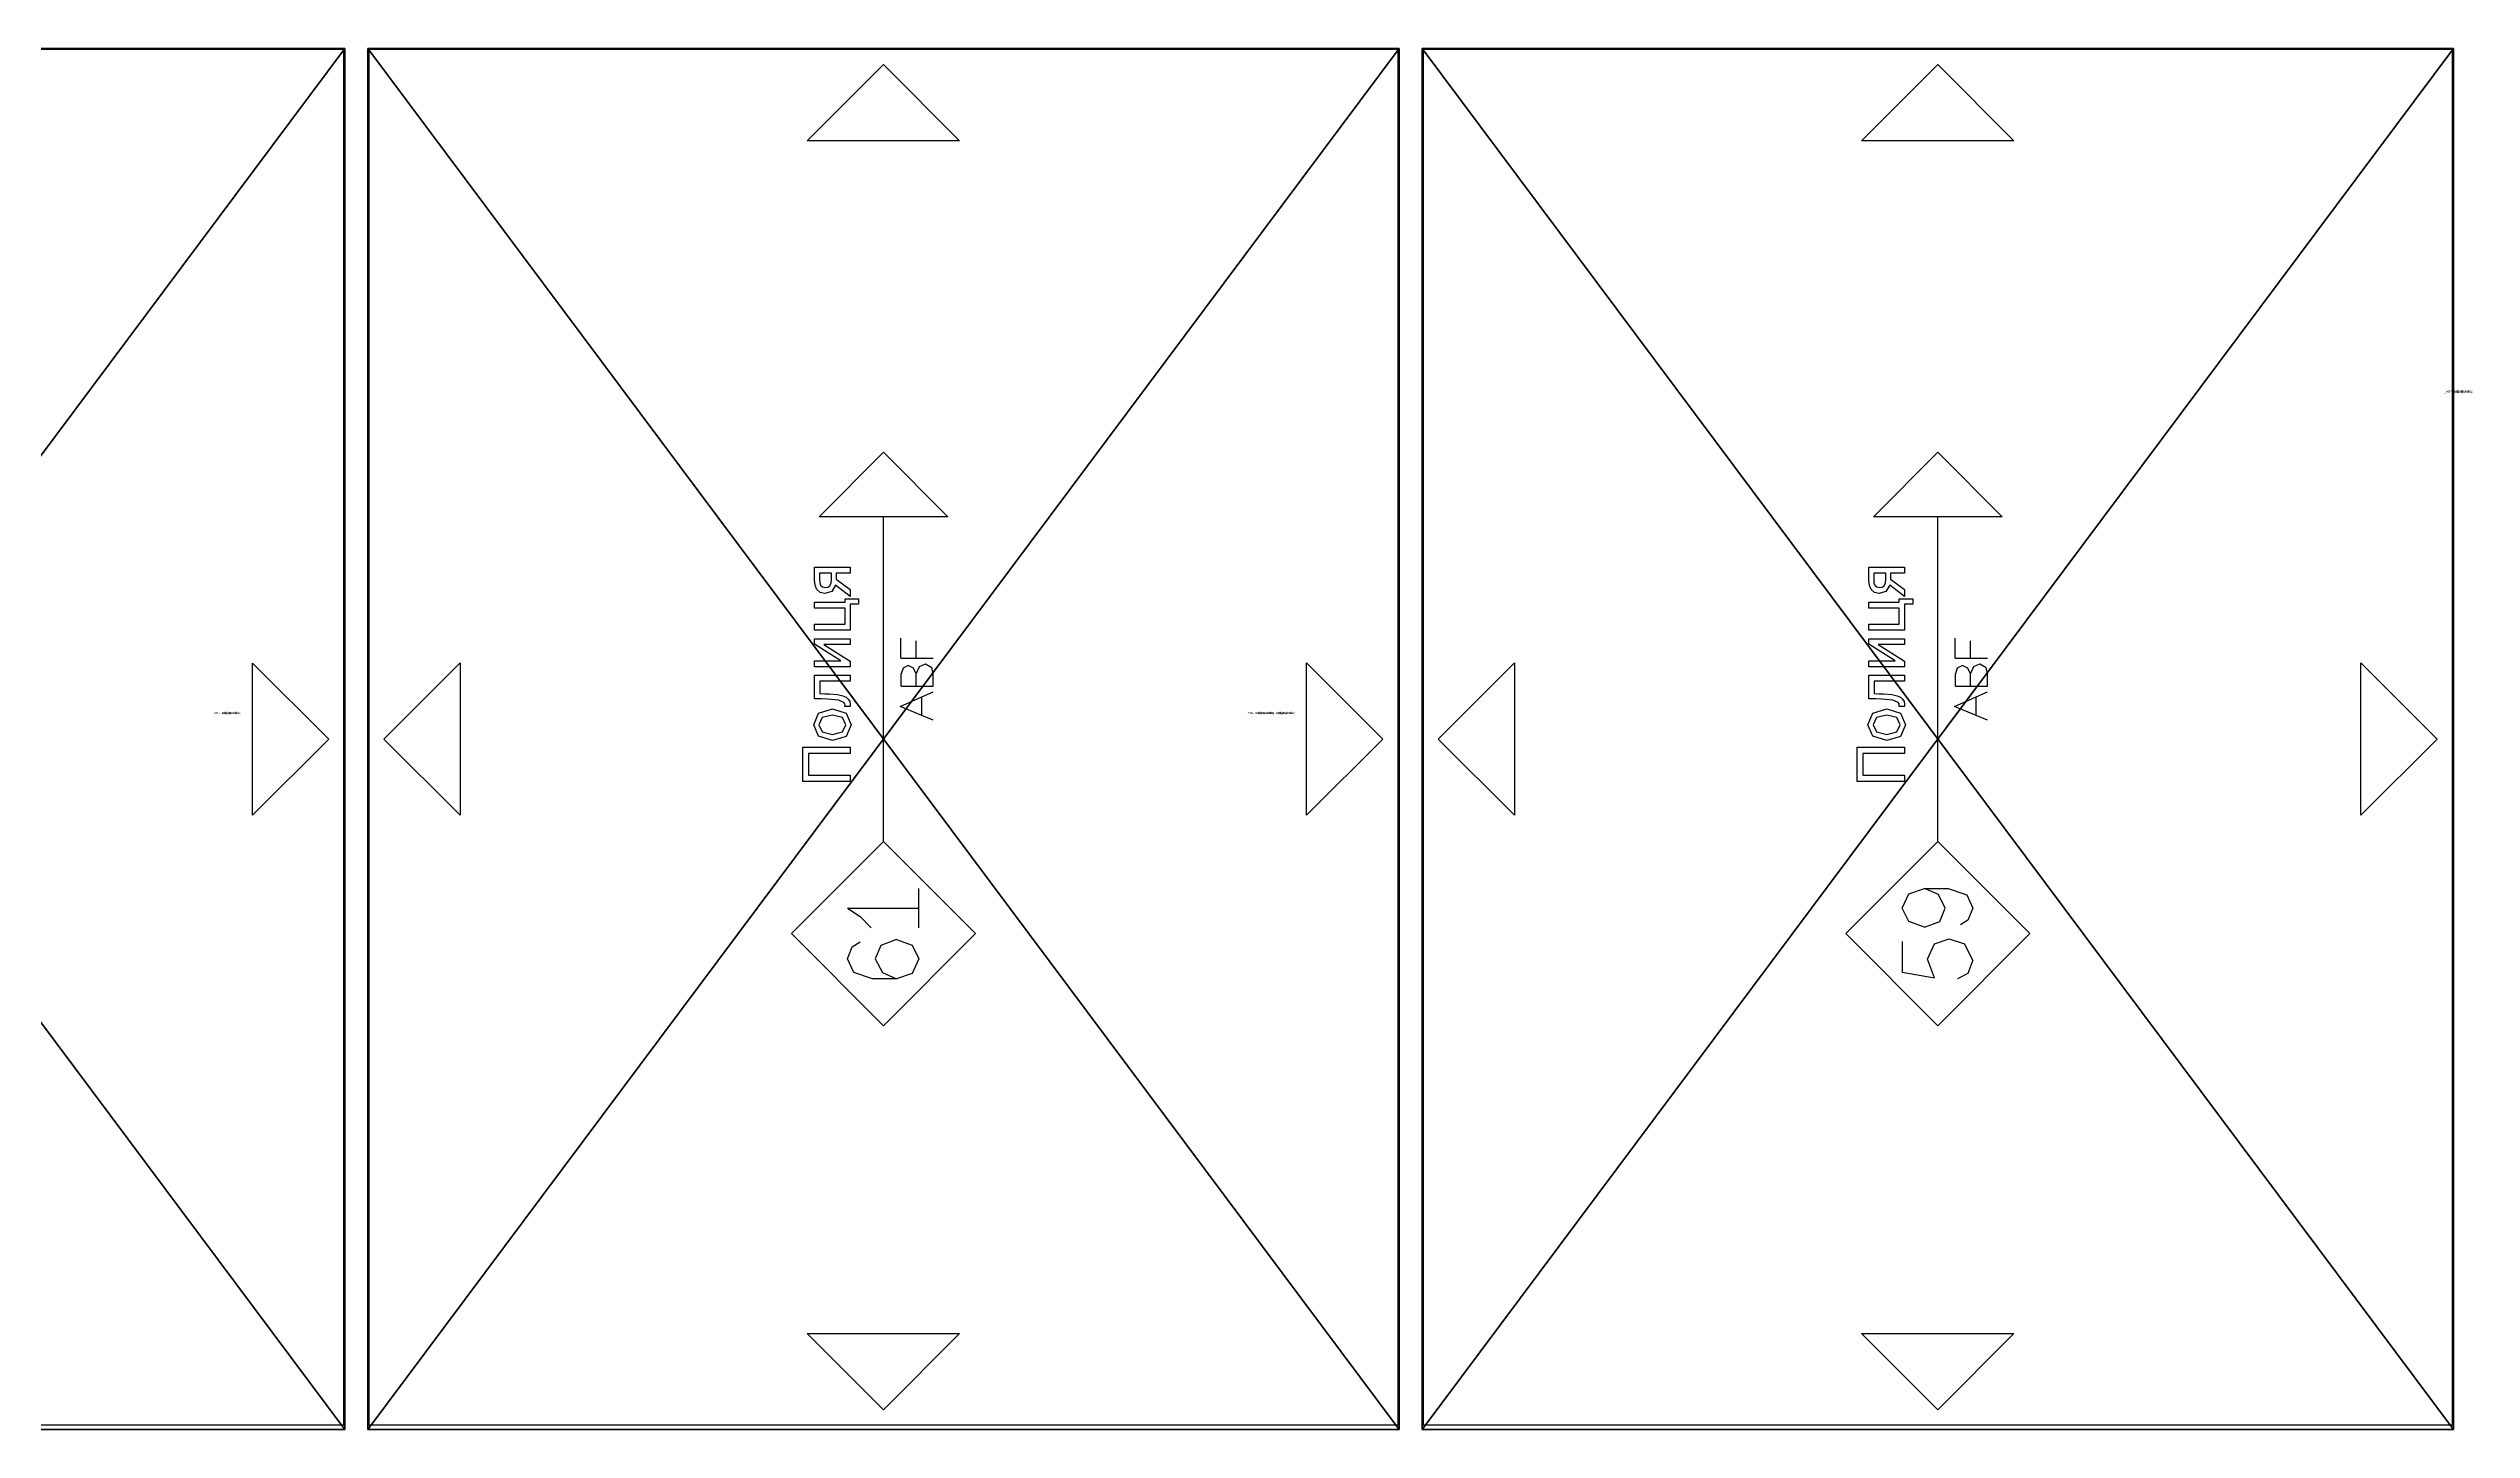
# Model space of a CAD drawing. Header units: millimetres. Extents: x -45532 to 18, y -11338 to 4436.
# Drawn here: x -19923 to -18870, y 0 to 600 of the extents above; entities that cross this region are included whole.
import ezdxf

# ---------------------------------------------------------------- set-up
doc = ezdxf.new("R2010")
doc.units = ezdxf.units.MM
doc.header["$LTSCALE"] = 25.4
doc.layers.get('0').update_dxf_attribs({"true_color": 0xffffff})
for name, color, linetype, true_color in [('ABF_cuttingLines', 134, 'Continuous', 0x009987), ('ABF_edgeBanding', 252, 'Continuous', 0x777799), ('ABF_Label', 190, 'Continuous', 0x9900ff)]:
    doc.layers.add(name, color=color, linetype=linetype, true_color=true_color)

# ---------------------------------------------------------------- blocks, each defined once
blk = doc.blocks.new('Group1249#1')
at = {"layer": 'ABF_Label', "color": 0}
for p, q in [((-11.73, 9.21), (-11.73, 22.25)), ((-11.73, 22.25), (-2.26, 22.25)), ((-4, 20.71), (-10, 20.71)), ((-10, 20.71), (-10, 9.21)), ((-4, 9.21), (-4, 20.71)), ((-2.26, 22.25), (-2.26, 9.21)), ((-0.44, 14.09), (0.76, 17.9)), ((0.73, 10.32), (-0.44, 14.09)), ((0.76, 17.9), (3.94, 19.26)), ((1.95, 16.92), (1.26, 14.09)), ((1.26, 14.09), (1.95, 11.3)), ((3.94, 17.84), (1.95, 16.92)), ((3.94, 19.26), (7.11, 17.91)), ((5.91, 16.92), (3.94, 17.84)), ((5.9, 11.29), (6.6, 14.09)), ((6.6, 14.09), (5.91, 16.92)), ((7.11, 17.91), (8.3, 14.09)), ((8.3, 14.09), (7.11, 10.28)), ((10.71, 12.42), (11, 15.42)), ((11, 15.42), (11.06, 17.11)), ((11.06, 17.11), (11.12, 18.99)), ((11.12, 18.99), (17.57, 18.99)), ((12.45, 14.99), (12.27, 12.69)), ((12.5, 16.21), (12.45, 14.99)), ((12.56, 17.6), (12.5, 16.21)), ((15.92, 17.6), (12.56, 17.6)), ((15.92, 9.21), (15.92, 17.6)), ((17.57, 18.99), (17.57, 9.21)), ((19.95, 9.21), (19.95, 18.99)), ((19.95, 18.99), (21.58, 18.99)), ((26.04, 16.5), (21.44, 9.21)), ((21.58, 18.99), (21.58, 11.81)), ((21.58, 11.81), (26.13, 18.99)), ((26.04, 9.21), (26.04, 16.5)), ((26.13, 18.99), (27.67, 18.99)), ((27.67, 18.99), (27.67, 9.21)), ((30.06, 9.21), (30.06, 18.99)), ((30.06, 18.99), (31.7, 18.99)), ((31.7, 18.99), (31.7, 10.62)), ((36.07, 10.62), (36.07, 18.99)), ((36.07, 18.99), (37.72, 18.99)), ((37.72, 18.99), (37.72, 10.62)), ((40.1, 16.2), (40.42, 17.48)), ((40.67, 14.3), (40.1, 16.2)), ((40.42, 17.48), (41.28, 18.4)), ((42.45, 13.23), (40.67, 14.3)), ((41.28, 18.4), (42.39, 18.84)), ((41.95, 16.86), (41.79, 16.15)), ((41.79, 16.15), (41.9, 15.37)), ((41.9, 15.37), (42.3, 14.81)), ((42.43, 17.38), (41.95, 16.86)), ((42.3, 14.81), (43.05, 14.46)), ((42.39, 18.84), (43.88, 18.99)), ((43.07, 17.61), (42.43, 17.38)), ((43.05, 14.46), (44.02, 14.38)), ((43.96, 17.67), (43.07, 17.61)), ((43.88, 18.99), (47.4, 18.99)), ((45.75, 17.67), (43.96, 17.67)), ((44.02, 14.38), (45.75, 14.38)), ((45.75, 14.38), (45.75, 17.67)), ((47.4, 18.99), (47.4, 9.21)), ((-64.3, 9.79), (-65.89, 0.95)), ((-55.89, 9.79), (-64.3, 9.79)), ((-51.93, 3.71), (-50.38, 8.01)), ((-50.38, 8.01), (-46.63, 9.79)), ((-46.63, 9.79), (-42.67, 8.01)), ((-42.67, 8.01), (-41.25, 3.71)), ((-10, 9.21), (-11.73, 9.21)), ((-2.26, 9.21), (-4, 9.21)), ((3.94, 8.93), (0.73, 10.32)), ((1.95, 11.3), (3.94, 10.35)), ((3.94, 10.35), (5.9, 11.29)), ((7.11, 10.28), (3.94, 8.93)), ((8.93, 9.21), (8.93, 10.64)), ((8.93, 10.64), (9.02, 10.64)), ((9.24, 9.2), (8.93, 9.21)), ((9.02, 10.64), (9.14, 10.63)), ((9.14, 10.63), (9.3, 10.62)), ((9.6, 9.19), (9.24, 9.2)), ((9.3, 10.62), (9.71, 10.69)), ((10.37, 9.32), (9.6, 9.19)), ((9.71, 10.69), (10.07, 10.91)), ((10.07, 10.91), (10.71, 12.42)), ((11.01, 9.71), (10.37, 9.32)), ((11.53, 10.3), (11.01, 9.71)), ((11.95, 11.2), (11.53, 10.3)), ((12.27, 12.69), (11.95, 11.2)), ((17.57, 9.21), (15.92, 9.21)), ((21.44, 9.21), (19.95, 9.21)), ((27.67, 9.21), (26.04, 9.21)), ((37.16, 9.21), (30.06, 9.21)), ((31.7, 10.62), (36.07, 10.62)), ((37.16, 6.86), (37.16, 9.21)), ((38.69, 6.86), (37.16, 6.86)), ((37.72, 10.62), (38.69, 10.62)), ((38.69, 10.62), (38.69, 6.86)), ((39.3, 9.21), (42.45, 13.23)), ((41.22, 9.21), (39.3, 9.21)), ((44.12, 13.09), (41.22, 9.21)), ((45.75, 13.09), (44.12, 13.09)), ((45.75, 9.21), (45.75, 13.09)), ((47.4, 9.21), (45.75, 9.21)), ((-65.89, 0.95), (-60.78, 2.81)), ((-60.78, 2.81), (-56.51, 0.95)), ((-56.51, 0.95), (-55.14, -3.13)), ((-51.93, 3.71), (-50.34, -0.58)), ((-42.92, -0.16), (-41.25, 3.71)), ((-41.25, 3.71), (-41.25, -2.81)), ((-28.29, 0), (61.31, 0)), ((-64.71, -8.28), (-66.14, -5.45)), ((-55.14, -3.13), (-56.51, -7.38)), ((-49.95, -8.32), (-51.28, -6.24)), ((-50.34, -0.58), (-46.63, -2.07)), ((-46.63, -2.07), (-42.92, -0.16)), ((-41.25, -2.81), (-42.98, -7.96)), ((6.49, -10.57), (8.95, -4.58)), ((8.95, -4.58), (11.61, -10.57)), ((14.53, -4.88), (17.96, -4.88)), ((14.53, -4.88), (14.53, -8.98)), ((19.51, -5.38), (17.96, -4.88)), ((20.29, -6.84), (19.51, -5.38)), ((22.27, -4.79), (22.27, -8.97)), ((22.27, -4.79), (27.81, -4.79)), ((-61.03, -9.63), (-64.71, -8.28)), ((-61.03, -9.63), (-56.51, -7.38)), ((-46.63, -9.63), (-49.95, -8.32)), ((-42.98, -7.96), (-46.63, -9.63)), ((5.21, -13.72), (6.49, -10.57)), ((6.49, -10.57), (11.61, -10.57)), ((11.61, -10.57), (13.01, -13.72)), ((14.53, -8.98), (14.53, -13.72)), ((14.53, -8.98), (17.96, -8.98)), ((17.96, -8.98), (19.55, -8.25)), ((17.96, -8.98), (20.04, -9.9)), ((17.96, -13.72), (19.76, -13.36)), ((19.55, -8.25), (20.29, -6.84)), ((20.74, -11.59), (19.76, -13.36)), ((20.04, -9.9), (20.74, -11.59)), ((22.27, -8.97), (27.09, -8.97)), ((22.27, -8.97), (22.27, -13.72)), ((14.53, -13.72), (17.96, -13.72))]:
    blk.add_line(p, q, dxfattribs=at)
for points in [[(-28.29, 0, 0), (-53.69, -25.4, 0), (-79.09, 0, 0), (-53.69, 25.4, 0), (-28.29, 0, 0)], [(61.31, 17.78, 0), (79.09, 0, 0), (61.31, -17.78, 0), (61.31, 17.78, 0)]]:
    blk.add_polyline3d(points, close=True, dxfattribs=at)
blk = doc.blocks.new('Group1760#1')
at = {"layer": 'ABF_cuttingLines', "color": 0}
blk.add_polyline3d([(-2223.8, 288.8, 0), (-2671, 288.8, 0), (-2671, -308.8, 0), (-2223.8, -308.8, 0), (-2223.8, 288.8, 0)], close=True, dxfattribs=at)
blk = doc.blocks.new('Group1761#1')
at = {"layer": 'ABF_edgeBanding', "color": 0}
for points in [[(-2447.4, 282.2, 0), (-2414.4, 249.1, 0), (-2480.5, 249.1, 0), (-2447.4, 282.2, 0)], [(-2664.4, -10.8, 0), (-2631.3, 22.3, 0), (-2631.3, -43.9, 0), (-2664.4, -10.8, 0)], [(-2230.5, -10.8, 0), (-2263.6, -43.9, 0), (-2263.6, 22.3, 0), (-2230.5, -10.8, 0)], [(-2447.4, -302.2, 0), (-2480.5, -269.1, 0), (-2414.4, -269.1, 0), (-2447.4, -302.2, 0)]]:
    blk.add_polyline3d(points, close=True, dxfattribs=at)
blk = doc.blocks.new('______#88')
at = {"color": 0}
for p, q in [((-2671.4, 289.2), (-2671.4, -310.8)), ((-2223.4, 289.2), (-2671.4, 289.2)), ((-2223.4, 289.2, 18), (-2671.4, 289.2, 18)), ((-2671.4, 289.2, 18), (-2671.4, -310.8, 18)), ((-2671.4, 289.2, 18), (-2671.4, -310.8, 18)), ((-2671.4, 289.2), (-2671.4, 289.2, 18)), ((-2671.4, 289.2), (-2671.4, -310.8)), ((-2223.4, 289.2), (-2671.4, 289.2)), ((-2671.4, 289.2), (-2671.4, 289.2, 18)), ((-2223.4, 289.2, 18), (-2671.4, 289.2, 18)), ((-2223.4, 289.2), (-2223.4, 289.2, 18)), ((-2223.4, -310.8, 18), (-2223.4, 289.2, 18)), ((-2223.4, -310.8), (-2223.4, 289.2)), ((-2223.4, -310.8), (-2223.4, 289.2)), ((-2223.4, -310.8, 18), (-2223.4, 289.2, 18)), ((-2223.4, 289.2), (-2223.4, 289.2, 18)), ((-2671.4, -310.8, 18), (-2223.4, -310.8, 18)), ((-2671.4, -310.8), (-2671.4, -310.8, 18)), ((-2671.4, -310.8), (-2223.4, -310.8)), ((-2671.4, -310.8), (-2223.4, -310.8)), ((-2671.4, -310.8, 18), (-2223.4, -310.8, 18)), ((-2671.4, -310.8), (-2671.4, -310.8, 18)), ((-2223.4, -310.8), (-2223.4, -310.8, 18)), ((-2223.4, -310.8), (-2223.4, -310.8, 18))]:
    blk.add_line(p, q, dxfattribs=at)
at = {"layer": 'ABF_cuttingLines', "color": 0}
blk.add_blockref('Group1760#1', (0, 0, 18), dxfattribs=at)
at = {"layer": 'ABF_edgeBanding', "color": 0}
blk.add_blockref('Group1761#1', (0, 0, 18), dxfattribs=at)
at = {"layer": 'ABF_Label', "color": 0, "xscale": 1.574803149606299, "yscale": 1.574803149606299, "rotation": 90}
blk.add_blockref('Group1249#1', (-2447.4, -10.8, 18), dxfattribs=at)
at = {"color": 0}
mesh = blk.add_polyface(dxfattribs=at)
corners = [(-2223.4, 289.2), (-2671.4, -310.8), (-2671.4, 289.2), (-2223.4, -310.8)]
mesh.append_faces([[corners[k] for k in face] for face in [(0, 1, 2), (1, 0, 3)]], dxfattribs={"vtx0": -1, "color": 0})
at = {"color": 7, "true_color": 0xffffff}
mesh = blk.add_polyface(dxfattribs=at)
corners = [(-2223.4, -310.8, 18), (-2671.4, 289.2, 18), (-2671.4, -310.8, 18), (-2223.4, 289.2, 18)]
mesh.append_faces([[corners[k] for k in face] for face in [(0, 1, 2), (1, 0, 3)]], dxfattribs={"vtx0": -1, "color": 7})
at = {"color": 0}
mesh = blk.add_polyface(dxfattribs=at)
corners = [(-2671.4, 289.2, 18), (-2671.4, -310.8), (-2671.4, -310.8, 18), (-2671.4, 289.2)]
mesh.append_faces([[corners[k] for k in face] for face in [(0, 1, 2), (1, 0, 3)]], dxfattribs={"vtx0": -1, "color": 0})
mesh = blk.add_polyface(dxfattribs=at)
corners = [(-2671.4, 289.2, 18), (-2223.4, 289.2), (-2671.4, 289.2), (-2223.4, 289.2, 18)]
mesh.append_faces([[corners[k] for k in face] for face in [(0, 1, 2), (1, 0, 3)]], dxfattribs={"vtx0": -1, "color": 0})
mesh = blk.add_polyface(dxfattribs=at)
corners = [(-2223.4, 289.2), (-2223.4, -310.8, 18), (-2223.4, -310.8), (-2223.4, 289.2, 18)]
mesh.append_faces([[corners[k] for k in face] for face in [(0, 1, 2), (1, 0, 3)]], dxfattribs={"vtx0": -1, "color": 0})
mesh = blk.add_polyface(dxfattribs=at)
corners = [(-2223.4, -310.8, 18), (-2671.4, -310.8), (-2223.4, -310.8), (-2671.4, -310.8, 18)]
mesh.append_faces([[corners[k] for k in face] for face in [(0, 1, 2), (1, 0, 3)]], dxfattribs={"vtx0": -1, "color": 0})
blk = doc.blocks.new('Group1282#1')
at = {"layer": 'ABF_Label', "color": 0}
for p, q in [((-11.73, 9.21), (-11.73, 22.25)), ((-11.73, 22.25), (-2.26, 22.25)), ((-4, 20.71), (-10, 20.71)), ((-10, 20.71), (-10, 9.21)), ((-4, 9.21), (-4, 20.71)), ((-2.26, 22.25), (-2.26, 9.21)), ((-0.44, 14.09), (0.76, 17.9)), ((0.73, 10.32), (-0.44, 14.09)), ((0.76, 17.9), (3.94, 19.26)), ((1.95, 16.92), (1.26, 14.09)), ((1.26, 14.09), (1.95, 11.3)), ((3.94, 17.84), (1.95, 16.92)), ((3.94, 19.26), (7.11, 17.91)), ((5.91, 16.92), (3.94, 17.84)), ((5.9, 11.29), (6.6, 14.09)), ((6.6, 14.09), (5.91, 16.92)), ((7.11, 17.91), (8.3, 14.09)), ((8.3, 14.09), (7.11, 10.28)), ((10.71, 12.42), (11, 15.42)), ((11, 15.42), (11.06, 17.11)), ((11.06, 17.11), (11.12, 18.99)), ((11.12, 18.99), (17.57, 18.99)), ((12.45, 14.99), (12.27, 12.69)), ((12.5, 16.21), (12.45, 14.99)), ((12.56, 17.6), (12.5, 16.21)), ((15.92, 17.6), (12.56, 17.6)), ((15.92, 9.21), (15.92, 17.6)), ((17.57, 18.99), (17.57, 9.21)), ((19.95, 9.21), (19.95, 18.99)), ((19.95, 18.99), (21.58, 18.99)), ((26.04, 16.5), (21.44, 9.21)), ((21.58, 18.99), (21.58, 11.81)), ((21.58, 11.81), (26.13, 18.99)), ((26.04, 9.21), (26.04, 16.5)), ((26.13, 18.99), (27.67, 18.99)), ((27.67, 18.99), (27.67, 9.21)), ((30.06, 9.21), (30.06, 18.99)), ((30.06, 18.99), (31.7, 18.99)), ((31.7, 18.99), (31.7, 10.62)), ((36.07, 10.62), (36.07, 18.99)), ((36.07, 18.99), (37.72, 18.99)), ((37.72, 18.99), (37.72, 10.62)), ((40.1, 16.2), (40.42, 17.48)), ((40.67, 14.3), (40.1, 16.2)), ((40.42, 17.48), (41.28, 18.4)), ((42.45, 13.23), (40.67, 14.3)), ((41.28, 18.4), (42.39, 18.84)), ((41.95, 16.86), (41.79, 16.15)), ((41.79, 16.15), (41.9, 15.37)), ((41.9, 15.37), (42.3, 14.81)), ((42.43, 17.38), (41.95, 16.86)), ((42.3, 14.81), (43.05, 14.46)), ((42.39, 18.84), (43.88, 18.99)), ((43.07, 17.61), (42.43, 17.38)), ((43.05, 14.46), (44.02, 14.38)), ((43.96, 17.67), (43.07, 17.61)), ((43.88, 18.99), (47.4, 18.99)), ((45.75, 17.67), (43.96, 17.67)), ((44.02, 14.38), (45.75, 14.38)), ((45.75, 14.38), (45.75, 17.67)), ((47.4, 18.99), (47.4, 9.21)), ((-66.14, 3.01), (-64.39, 8.23)), ((-64.39, 8.23), (-60.69, 9.92)), ((-60.69, 9.92), (-57.33, 8.6)), ((-57.33, 8.6), (-55.97, 6.48)), ((-46.67, 9.92), (-48.96, 6.47)), ((-46.67, 9.92), (-46.67, -9.75)), ((-10, 9.21), (-11.73, 9.21)), ((-2.26, 9.21), (-4, 9.21)), ((3.94, 8.93), (0.73, 10.32)), ((1.95, 11.3), (3.94, 10.35)), ((3.94, 10.35), (5.9, 11.29)), ((7.11, 10.28), (3.94, 8.93)), ((8.93, 9.21), (8.93, 10.64)), ((8.93, 10.64), (9.02, 10.64)), ((9.24, 9.2), (8.93, 9.21)), ((9.02, 10.64), (9.14, 10.63)), ((9.14, 10.63), (9.3, 10.62)), ((9.6, 9.19), (9.24, 9.2)), ((9.3, 10.62), (9.71, 10.69)), ((10.37, 9.32), (9.6, 9.19)), ((9.71, 10.69), (10.07, 10.91)), ((10.07, 10.91), (10.71, 12.42)), ((11.01, 9.71), (10.37, 9.32)), ((11.53, 10.3), (11.01, 9.71)), ((11.95, 11.2), (11.53, 10.3)), ((12.27, 12.69), (11.95, 11.2)), ((17.57, 9.21), (15.92, 9.21)), ((21.44, 9.21), (19.95, 9.21)), ((27.67, 9.21), (26.04, 9.21)), ((37.16, 9.21), (30.06, 9.21)), ((31.7, 10.62), (36.07, 10.62)), ((37.16, 6.86), (37.16, 9.21)), ((38.69, 6.86), (37.16, 6.86)), ((37.72, 10.62), (38.69, 10.62)), ((38.69, 10.62), (38.69, 6.86)), ((39.3, 9.21), (42.45, 13.23)), ((41.22, 9.21), (39.3, 9.21)), ((44.12, 13.09), (41.22, 9.21)), ((45.75, 13.09), (44.12, 13.09)), ((45.75, 9.21), (45.75, 13.09)), ((47.4, 9.21), (45.75, 9.21)), ((-66.14, -3.59), (-66.14, 3.01)), ((-64.45, 0.32), (-66.14, -3.59)), ((-60.69, 2.26), (-64.45, 0.32)), ((-56.93, 0.75), (-60.69, 2.26)), ((-55.32, -3.59), (-56.93, 0.75)), ((-48.96, 6.47), (-52.07, 3.45)), ((-28.29, 0), (61.31, 0)), ((-64.7, -7.95), (-66.14, -3.59)), ((-55.32, -3.59), (-56.89, -7.95)), ((6.49, -10.57), (8.95, -4.58)), ((8.95, -4.58), (11.61, -10.57)), ((14.53, -4.88), (17.96, -4.88)), ((14.53, -4.88), (14.53, -8.98)), ((19.51, -5.38), (17.96, -4.88)), ((20.29, -6.84), (19.51, -5.38)), ((22.27, -4.79), (22.27, -8.97)), ((22.27, -4.79), (27.81, -4.79)), ((-60.69, -9.75), (-64.7, -7.95)), ((-56.89, -7.95), (-60.69, -9.75)), ((-52.07, -9.75), (-46.67, -9.75)), ((-46.67, -9.75), (-41.25, -9.75)), ((5.21, -13.72), (6.49, -10.57)), ((6.49, -10.57), (11.61, -10.57)), ((11.61, -10.57), (13.01, -13.72)), ((14.53, -8.98), (14.53, -13.72)), ((14.53, -8.98), (17.96, -8.98)), ((17.96, -8.98), (19.55, -8.25)), ((17.96, -8.98), (20.04, -9.9)), ((17.96, -13.72), (19.76, -13.36)), ((19.55, -8.25), (20.29, -6.84)), ((20.74, -11.59), (19.76, -13.36)), ((20.04, -9.9), (20.74, -11.59)), ((22.27, -8.97), (27.09, -8.97)), ((22.27, -8.97), (22.27, -13.72)), ((14.53, -13.72), (17.96, -13.72))]:
    blk.add_line(p, q, dxfattribs=at)
for points in [[(-28.29, 0, 0), (-53.69, -25.4, 0), (-79.09, 0, 0), (-53.69, 25.4, 0), (-28.29, 0, 0)], [(61.31, 17.78, 0), (79.09, 0, 0), (61.31, -17.78, 0), (61.31, 17.78, 0)]]:
    blk.add_polyline3d(points, close=True, dxfattribs=at)
blk = doc.blocks.new('Group1762#1')
at = {"layer": 'ABF_cuttingLines', "color": 0}
blk.add_polyline3d([(-2223.8, 288.8, 0), (-2671, 288.8, 0), (-2671, -308.8, 0), (-2223.8, -308.8, 0), (-2223.8, 288.8, 0)], close=True, dxfattribs=at)
blk = doc.blocks.new('Group1763#1')
at = {"layer": 'ABF_edgeBanding', "color": 0}
for points in [[(-2447.4, 282.2, 0), (-2414.4, 249.1, 0), (-2480.5, 249.1, 0), (-2447.4, 282.2, 0)], [(-2664.4, -10.8, 0), (-2631.3, 22.3, 0), (-2631.3, -43.9, 0), (-2664.4, -10.8, 0)], [(-2230.5, -10.8, 0), (-2263.6, -43.9, 0), (-2263.6, 22.3, 0), (-2230.5, -10.8, 0)], [(-2447.4, -302.2, 0), (-2480.5, -269.1, 0), (-2414.4, -269.1, 0), (-2447.4, -302.2, 0)]]:
    blk.add_polyline3d(points, close=True, dxfattribs=at)
blk = doc.blocks.new('______#89')
at = {"color": 0}
for p, q in [((-2671.4, 289.2), (-2671.4, -310.8)), ((-2223.4, 289.2), (-2671.4, 289.2)), ((-2223.4, 289.2, 18), (-2671.4, 289.2, 18)), ((-2671.4, 289.2, 18), (-2671.4, -310.8, 18)), ((-2671.4, 289.2, 18), (-2671.4, -310.8, 18)), ((-2671.4, 289.2), (-2671.4, 289.2, 18)), ((-2671.4, 289.2), (-2671.4, -310.8)), ((-2223.4, 289.2), (-2671.4, 289.2)), ((-2671.4, 289.2), (-2671.4, 289.2, 18)), ((-2223.4, 289.2, 18), (-2671.4, 289.2, 18)), ((-2223.4, 289.2), (-2223.4, 289.2, 18)), ((-2223.4, -310.8, 18), (-2223.4, 289.2, 18)), ((-2223.4, -310.8), (-2223.4, 289.2)), ((-2223.4, -310.8), (-2223.4, 289.2)), ((-2223.4, -310.8, 18), (-2223.4, 289.2, 18)), ((-2223.4, 289.2), (-2223.4, 289.2, 18)), ((-2671.4, -310.8, 18), (-2223.4, -310.8, 18)), ((-2671.4, -310.8), (-2671.4, -310.8, 18)), ((-2671.4, -310.8), (-2223.4, -310.8)), ((-2671.4, -310.8), (-2223.4, -310.8)), ((-2671.4, -310.8, 18), (-2223.4, -310.8, 18)), ((-2671.4, -310.8), (-2671.4, -310.8, 18)), ((-2223.4, -310.8), (-2223.4, -310.8, 18)), ((-2223.4, -310.8), (-2223.4, -310.8, 18))]:
    blk.add_line(p, q, dxfattribs=at)
at = {"layer": 'ABF_cuttingLines', "color": 0}
blk.add_blockref('Group1762#1', (0, 0, 18), dxfattribs=at)
at = {"layer": 'ABF_edgeBanding', "color": 0}
blk.add_blockref('Group1763#1', (0, 0, 18), dxfattribs=at)
at = {"layer": 'ABF_Label', "color": 0, "xscale": 1.574803149606299, "yscale": 1.574803149606299, "rotation": 90}
blk.add_blockref('Group1282#1', (-2447.4, -10.8, 18), dxfattribs=at)
at = {"color": 0}
mesh = blk.add_polyface(dxfattribs=at)
corners = [(-2223.4, 289.2), (-2671.4, -310.8), (-2671.4, 289.2), (-2223.4, -310.8)]
mesh.append_faces([[corners[k] for k in face] for face in [(0, 1, 2), (1, 0, 3)]], dxfattribs={"vtx0": -1, "color": 0})
at = {"color": 7, "true_color": 0xffffff}
mesh = blk.add_polyface(dxfattribs=at)
corners = [(-2223.4, -310.8, 18), (-2671.4, 289.2, 18), (-2671.4, -310.8, 18), (-2223.4, 289.2, 18)]
mesh.append_faces([[corners[k] for k in face] for face in [(0, 1, 2), (1, 0, 3)]], dxfattribs={"vtx0": -1, "color": 7})
at = {"color": 0}
mesh = blk.add_polyface(dxfattribs=at)
corners = [(-2671.4, 289.2, 18), (-2671.4, -310.8), (-2671.4, -310.8, 18), (-2671.4, 289.2)]
mesh.append_faces([[corners[k] for k in face] for face in [(0, 1, 2), (1, 0, 3)]], dxfattribs={"vtx0": -1, "color": 0})
mesh = blk.add_polyface(dxfattribs=at)
corners = [(-2671.4, 289.2, 18), (-2223.4, 289.2), (-2671.4, 289.2), (-2223.4, 289.2, 18)]
mesh.append_faces([[corners[k] for k in face] for face in [(0, 1, 2), (1, 0, 3)]], dxfattribs={"vtx0": -1, "color": 0})
mesh = blk.add_polyface(dxfattribs=at)
corners = [(-2223.4, 289.2), (-2223.4, -310.8, 18), (-2223.4, -310.8), (-2223.4, 289.2, 18)]
mesh.append_faces([[corners[k] for k in face] for face in [(0, 1, 2), (1, 0, 3)]], dxfattribs={"vtx0": -1, "color": 0})
mesh = blk.add_polyface(dxfattribs=at)
corners = [(-2223.4, -310.8, 18), (-2671.4, -310.8), (-2223.4, -310.8), (-2671.4, -310.8, 18)]
mesh.append_faces([[corners[k] for k in face] for face in [(0, 1, 2), (1, 0, 3)]], dxfattribs={"vtx0": -1, "color": 0})
blk = doc.blocks.new('Group1226#1')
at = {"layer": 'ABF_Label', "color": 0}
for p, q in [((-11.73, 9.21), (-11.73, 22.25)), ((-11.73, 22.25), (-2.26, 22.25)), ((-4, 20.71), (-10, 20.71)), ((-10, 20.71), (-10, 9.21)), ((-4, 9.21), (-4, 20.71)), ((-2.26, 22.25), (-2.26, 9.21)), ((-0.44, 14.09), (0.76, 17.9)), ((0.73, 10.32), (-0.44, 14.09)), ((0.76, 17.9), (3.94, 19.26)), ((1.95, 16.92), (1.26, 14.09)), ((1.26, 14.09), (1.95, 11.3)), ((3.94, 17.84), (1.95, 16.92)), ((3.94, 19.26), (7.11, 17.91)), ((5.91, 16.92), (3.94, 17.84)), ((5.9, 11.29), (6.6, 14.09)), ((6.6, 14.09), (5.91, 16.92)), ((7.11, 17.91), (8.3, 14.09)), ((8.3, 14.09), (7.11, 10.28)), ((10.71, 12.42), (11, 15.42)), ((11, 15.42), (11.06, 17.11)), ((11.06, 17.11), (11.12, 18.99)), ((11.12, 18.99), (17.57, 18.99)), ((12.45, 14.99), (12.27, 12.69)), ((12.5, 16.21), (12.45, 14.99)), ((12.56, 17.6), (12.5, 16.21)), ((15.92, 17.6), (12.56, 17.6)), ((15.92, 9.21), (15.92, 17.6)), ((17.57, 18.99), (17.57, 9.21)), ((19.95, 9.21), (19.95, 18.99)), ((19.95, 18.99), (21.58, 18.99)), ((26.04, 16.5), (21.44, 9.21)), ((21.58, 18.99), (21.58, 11.81)), ((21.58, 11.81), (26.13, 18.99)), ((26.04, 9.21), (26.04, 16.5)), ((26.13, 18.99), (27.67, 18.99)), ((27.67, 18.99), (27.67, 9.21)), ((30.06, 9.21), (30.06, 18.99)), ((30.06, 18.99), (31.7, 18.99)), ((31.7, 18.99), (31.7, 10.62)), ((36.07, 10.62), (36.07, 18.99)), ((36.07, 18.99), (37.72, 18.99)), ((37.72, 18.99), (37.72, 10.62)), ((40.1, 16.2), (40.42, 17.48)), ((40.67, 14.3), (40.1, 16.2)), ((40.42, 17.48), (41.28, 18.4)), ((42.45, 13.23), (40.67, 14.3)), ((41.28, 18.4), (42.39, 18.84)), ((41.95, 16.86), (41.79, 16.15)), ((41.79, 16.15), (41.9, 15.37)), ((41.9, 15.37), (42.3, 14.81)), ((42.43, 17.38), (41.95, 16.86)), ((42.3, 14.81), (43.05, 14.46)), ((42.39, 18.84), (43.88, 18.99)), ((43.07, 17.61), (42.43, 17.38)), ((43.05, 14.46), (44.02, 14.38)), ((43.96, 17.67), (43.07, 17.61)), ((43.88, 18.99), (47.4, 18.99)), ((45.75, 17.67), (43.96, 17.67)), ((44.02, 14.38), (45.75, 14.38)), ((45.75, 14.38), (45.75, 17.67)), ((47.4, 18.99), (47.4, 9.21)), ((-64.33, 9.63), (-65.9, 0.93)), ((-56.05, 9.63), (-64.33, 9.63)), ((-52.16, 9.63), (-41.25, 9.63)), ((-41.25, 9.63), (-45.28, 3.3)), ((-10, 9.21), (-11.73, 9.21)), ((-2.26, 9.21), (-4, 9.21)), ((3.94, 8.93), (0.73, 10.32)), ((1.95, 11.3), (3.94, 10.35)), ((3.94, 10.35), (5.9, 11.29)), ((7.11, 10.28), (3.94, 8.93)), ((8.93, 9.21), (8.93, 10.64)), ((8.93, 10.64), (9.02, 10.64)), ((9.24, 9.2), (8.93, 9.21)), ((9.02, 10.64), (9.14, 10.63)), ((9.14, 10.63), (9.3, 10.62)), ((9.6, 9.19), (9.24, 9.2)), ((9.3, 10.62), (9.71, 10.69)), ((10.37, 9.32), (9.6, 9.19)), ((9.71, 10.69), (10.07, 10.91)), ((10.07, 10.91), (10.71, 12.42)), ((11.01, 9.71), (10.37, 9.32)), ((11.53, 10.3), (11.01, 9.71)), ((11.95, 11.2), (11.53, 10.3)), ((12.27, 12.69), (11.95, 11.2)), ((17.57, 9.21), (15.92, 9.21)), ((21.44, 9.21), (19.95, 9.21)), ((27.67, 9.21), (26.04, 9.21)), ((37.16, 9.21), (30.06, 9.21)), ((31.7, 10.62), (36.07, 10.62)), ((37.16, 6.86), (37.16, 9.21)), ((38.69, 6.86), (37.16, 6.86)), ((37.72, 10.62), (38.69, 10.62)), ((38.69, 10.62), (38.69, 6.86)), ((39.3, 9.21), (42.45, 13.23)), ((41.22, 9.21), (39.3, 9.21)), ((44.12, 13.09), (41.22, 9.21)), ((45.75, 13.09), (44.12, 13.09)), ((45.75, 9.21), (45.75, 13.09)), ((47.4, 9.21), (45.75, 9.21)), ((-65.9, 0.93), (-60.87, 2.77)), ((-60.87, 2.77), (-56.67, 0.93)), ((-56.67, 0.93), (-55.32, -3.08)), ((-45.28, 3.3), (-47.91, -3.59)), ((-28.29, 0), (61.31, 0)), ((-64.73, -8.14), (-66.14, -5.36)), ((-55.32, -3.08), (-56.67, -7.26)), ((-47.91, -3.59), (-48.96, -9.47)), ((6.49, -10.57), (8.95, -4.58)), ((8.95, -4.58), (11.61, -10.57)), ((14.53, -4.88), (17.96, -4.88)), ((14.53, -4.88), (14.53, -8.98)), ((19.51, -5.38), (17.96, -4.88)), ((20.29, -6.84), (19.51, -5.38)), ((22.27, -4.79), (22.27, -8.97)), ((22.27, -4.79), (27.81, -4.79)), ((-61.11, -9.47), (-64.73, -8.14)), ((-61.11, -9.47), (-56.67, -7.26)), ((5.21, -13.72), (6.49, -10.57)), ((6.49, -10.57), (11.61, -10.57)), ((11.61, -10.57), (13.01, -13.72)), ((14.53, -8.98), (14.53, -13.72)), ((14.53, -8.98), (17.96, -8.98)), ((17.96, -8.98), (19.55, -8.25)), ((17.96, -8.98), (20.04, -9.9)), ((17.96, -13.72), (19.76, -13.36)), ((19.55, -8.25), (20.29, -6.84)), ((20.74, -11.59), (19.76, -13.36)), ((20.04, -9.9), (20.74, -11.59)), ((22.27, -8.97), (27.09, -8.97)), ((22.27, -8.97), (22.27, -13.72)), ((14.53, -13.72), (17.96, -13.72))]:
    blk.add_line(p, q, dxfattribs=at)
for points in [[(-28.29, 0, 0), (-53.69, -25.4, 0), (-79.09, 0, 0), (-53.69, 25.4, 0), (-28.29, 0, 0)], [(61.31, 17.78, 0), (79.09, 0, 0), (61.31, -17.78, 0), (61.31, 17.78, 0)]]:
    blk.add_polyline3d(points, close=True, dxfattribs=at)
blk = doc.blocks.new('Group1764#1')
at = {"layer": 'ABF_cuttingLines', "color": 0}
blk.add_polyline3d([(-912.4, 149.1, 0), (-1359.6, 149.1, 0), (-1359.6, -448.5, 0), (-912.4, -448.5, 0), (-912.4, 149.1, 0)], close=True, dxfattribs=at)
blk = doc.blocks.new('Group1765#1')
at = {"layer": 'ABF_edgeBanding', "color": 0}
for points in [[(-1136, 142.4, 0), (-1102.9, 109.4, 0), (-1169.1, 109.4, 0), (-1136, 142.4, 0)], [(-1352.9, -150.5, 0), (-1319.9, -117.5, 0), (-1319.9, -183.6, 0), (-1352.9, -150.5, 0)], [(-919, -150.5, 0), (-952.1, -183.6, 0), (-952.1, -117.5, 0), (-919, -150.5, 0)], [(-1136, -441.9, 0), (-1169.1, -408.8, 0), (-1102.9, -408.8, 0), (-1136, -441.9, 0)]]:
    blk.add_polyline3d(points, close=True, dxfattribs=at)
blk = doc.blocks.new('______#90')
at = {"color": 0}
for p, q in [((-912, 149.5), (-1360, 149.5)), ((-912, 149.5, 18), (-1360, 149.5, 18)), ((-912, 149.5), (-1360, 149.5)), ((-912, 149.5, 18), (-1360, 149.5, 18)), ((-912, 149.5), (-912, 149.5, 18)), ((-912, -450.5, 18), (-912, 149.5, 18)), ((-912, -450.5), (-912, 149.5)), ((-912, -450.5), (-912, 149.5)), ((-912, -450.5, 18), (-912, 149.5, 18)), ((-912, 149.5), (-912, 149.5, 18)), ((-1360, -450.5, 18), (-912, -450.5, 18)), ((-1360, -450.5), (-912, -450.5)), ((-1360, -450.5), (-912, -450.5)), ((-1360, -450.5, 18), (-912, -450.5, 18)), ((-912, -450.5), (-912, -450.5, 18)), ((-912, -450.5), (-912, -450.5, 18))]:
    blk.add_line(p, q, dxfattribs=at)
at = {"layer": 'ABF_cuttingLines', "color": 0}
ref = blk.add_blockref('Group1764#1', (0, 0, 18), dxfattribs=at)
ref.add_attrib('Skp_GroupInstanceName', '_ABF_cuttingLines', (0, 0), dxfattribs={"layer": '0', "height": 1})
at = {"layer": 'ABF_edgeBanding', "color": 0}
ref = blk.add_blockref('Group1765#1', (0, 0, 18), dxfattribs=at)
ref.add_attrib('Skp_GroupInstanceName', '_ABF_edgeBanding', (0, 0), dxfattribs={"layer": '0', "height": 1})
at = {"layer": 'ABF_Label', "color": 0}
ref = blk.add_blockref('Group1226#1', (-1136, -150.5, 18), dxfattribs=dict(at, xscale=1.574803149606299, yscale=1.574803149606299, rotation=90))
ref.add_attrib('Skp_GroupInstanceName', '_ABF_Label', (0, 0), dxfattribs={"layer": '0', "height": 1})
at = {"color": 0}
mesh = blk.add_polyface(dxfattribs=at)
corners = [(-912, 149.5), (-1360, -450.5), (-1360, 149.5), (-912, -450.5)]
mesh.append_faces([[corners[k] for k in face] for face in [(0, 1, 2), (1, 0, 3)]], dxfattribs={"vtx0": -1, "color": 0})
at = {"color": 7, "true_color": 0xffffff}
mesh = blk.add_polyface(dxfattribs=at)
corners = [(-912, -450.5, 18), (-1360, 149.5, 18), (-1360, -450.5, 18), (-912, 149.5, 18)]
mesh.append_faces([[corners[k] for k in face] for face in [(0, 1, 2), (1, 0, 3)]], dxfattribs={"vtx0": -1, "color": 7})
at = {"color": 0}
mesh = blk.add_polyface(dxfattribs=at)
corners = [(-1360, 149.5, 18), (-912, 149.5), (-1360, 149.5), (-912, 149.5, 18)]
mesh.append_faces([[corners[k] for k in face] for face in [(0, 1, 2), (1, 0, 3)]], dxfattribs={"vtx0": -1, "color": 0})
mesh = blk.add_polyface(dxfattribs=at)
corners = [(-912, 149.5), (-912, -450.5, 18), (-912, -450.5), (-912, 149.5, 18)]
mesh.append_faces([[corners[k] for k in face] for face in [(0, 1, 2), (1, 0, 3)]], dxfattribs={"vtx0": -1, "color": 0})
mesh = blk.add_polyface(dxfattribs=at)
corners = [(-912, -450.5, 18), (-1360, -450.5), (-912, -450.5), (-1360, -450.5, 18)]
mesh.append_faces([[corners[k] for k in face] for face in [(0, 1, 2), (1, 0, 3)]], dxfattribs={"vtx0": -1, "color": 0})
blk = doc.blocks.new('Group1333#1')
blk = doc.blocks.new('Group1772#1')
blk = doc.blocks.new('Group1773#1')
blk = doc.blocks.new('______#94')
at = {"layer": 'ABF_cuttingLines', "color": 0}
ref = blk.add_blockref('Group1772#1', (0, 0, 18), dxfattribs=at)
ref.add_attrib('Skp_GroupInstanceName', '_ABF_cuttingLines', (0, 0), dxfattribs={"layer": '0', "height": 1})
at = {"layer": 'ABF_edgeBanding', "color": 0}
ref = blk.add_blockref('Group1773#1', (0, 0, 18), dxfattribs=at)
ref.add_attrib('Skp_GroupInstanceName', '_ABF_edgeBanding', (0, 0), dxfattribs={"layer": '0', "height": 1})
at = {"layer": 'ABF_Label', "color": 0}
ref = blk.add_blockref('Group1333#1', (-2447.4, -10.8, 18), dxfattribs=dict(at, xscale=1.574803149606299, yscale=1.574803149606299, rotation=90))
ref.add_attrib('Skp_GroupInstanceName', '_ABF_Label', (0, 0), dxfattribs={"layer": '0', "height": 1})
blk = doc.blocks.new('Group1265#1')
blk = doc.blocks.new('Group1774#1')
blk = doc.blocks.new('Group1775#1')
blk = doc.blocks.new('______#95')
at = {"layer": 'ABF_cuttingLines', "color": 0}
ref = blk.add_blockref('Group1774#1', (0, 0, 18), dxfattribs=at)
ref.add_attrib('Skp_GroupInstanceName', '_ABF_cuttingLines', (0, 0), dxfattribs={"layer": '0', "height": 1})
at = {"layer": 'ABF_edgeBanding', "color": 0}
ref = blk.add_blockref('Group1775#1', (0, 0, 18), dxfattribs=at)
ref.add_attrib('Skp_GroupInstanceName', '_ABF_edgeBanding', (0, 0), dxfattribs={"layer": '0', "height": 1})
at = {"layer": 'ABF_Label', "color": 0}
ref = blk.add_blockref('Group1265#1', (-2914.4, -10.8, 18), dxfattribs=dict(at, xscale=1.574803149606299, yscale=1.574803149606299, rotation=90))
ref.add_attrib('Skp_GroupInstanceName', '_ABF_Label', (0, 0), dxfattribs={"layer": '0', "height": 1})
blk = doc.blocks.new('Group1342#1')
blk = doc.blocks.new('Group1776#1')
blk = doc.blocks.new('Group1777#1')
blk = doc.blocks.new('______#96')
at = {"layer": 'ABF_cuttingLines', "color": 0}
ref = blk.add_blockref('Group1776#1', (0, 0, 18), dxfattribs=at)
ref.add_attrib('Skp_GroupInstanceName', '_ABF_cuttingLines', (0, 0), dxfattribs={"layer": '0', "height": 1})
at = {"layer": 'ABF_edgeBanding', "color": 0}
ref = blk.add_blockref('Group1777#1', (0, 0, 18), dxfattribs=at)
ref.add_attrib('Skp_GroupInstanceName', '_ABF_edgeBanding', (0, 0), dxfattribs={"layer": '0', "height": 1})
at = {"layer": 'ABF_Label', "color": 0}
ref = blk.add_blockref('Group1342#1', (-2914.4, -10.8, 18), dxfattribs=dict(at, xscale=1.574803149606299, yscale=1.574803149606299, rotation=90))
ref.add_attrib('Skp_GroupInstanceName', '_ABF_Label', (0, 0), dxfattribs={"layer": '0', "height": 1})
blk = doc.blocks.new('_48501___EGGER_W_1000_ST9___2800207018__THICKNESS_18')
at = {"color": 0}
for name, p in [('______#96', (-19851.6, 310.8)), ('______#95', (-19393.6, 310.8)), ('______#94', (-19402.6, 310.8)), ('______#90', (-18882, 450.5)), ('______#89', (-17112.6, 310.8)), ('______#88', (-16654.6, 310.8))]:
    blk.add_blockref(name, p, dxfattribs=at)

msp = doc.modelspace()

# ---------------------------------------------------------------- block references
at = {"color": 0}
msp.add_blockref('_48501___EGGER_W_1000_ST9___2800207018__THICKNESS_18', (0, 0), dxfattribs=at)

doc.saveas('drawing.dxf')
